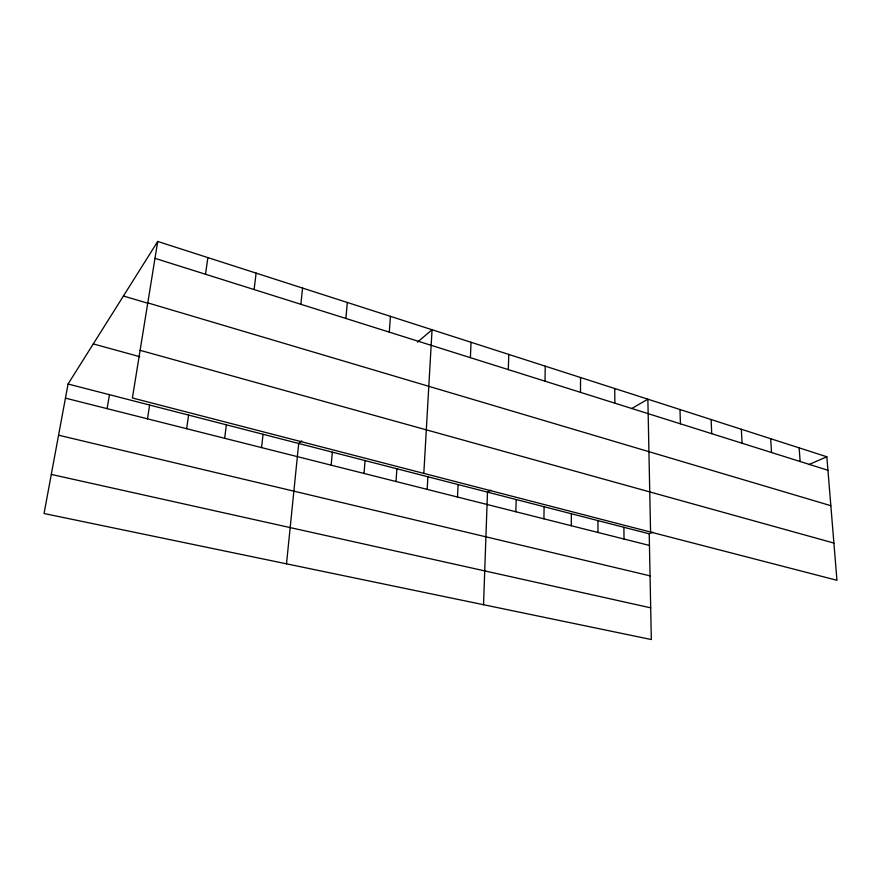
<?xml version="1.0" encoding="UTF-8"?>
<svg xmlns="http://www.w3.org/2000/svg" width="881" height="881" viewBox="0 0 881 881"><rect width="100%" height="100%" fill="white"/><g stroke="black" fill="none" stroke-linecap="round" stroke-linejoin="round"><path stroke-width="1.32" d="M580.491 392.353L580.546 377.52M571.284 525.726L571.362 513.744M544.998 381.176L545.24 366.166M543.918 518.821L544.106 506.718M515.848 511.74L516.156 499.516M508.315 369.624L508.755 354.426M483.537 604.718L487.49 492.127L490.926 490.144M470.388 357.675L471.049 342.291M457.514 497.027L458.076 484.55M427.186 489.384L427.88 476.764M423.816 473.383L432.053 329.736L417.55 342.103M396.032 481.522L396.89 468.78M389.292 332.137L390.437 316.356M364.04 473.46L365.042 460.576M331.168 465.168L332.335 452.14M345.892 318.47L347.312 302.469M286.501 563.829L298.703 443.473L301.754 440.874M300.85 304.286L302.568 288.076M261.547 447.603L263.067 434.289M254.091 289.552L256.118 273.132M224.655 438.298L226.373 424.829M205.504 274.255L207.872 257.604M186.651 428.717L188.578 415.083M147.49 418.827L149.627 405.051M157.721 241.46L132.403 397.981L836.95 580.282L826.841 456.776L157.721 241.46L68.057 384.017L44.05 513.513L651.323 639.54L649.22 533.82L652.799 532.267M107.108 408.641L109.475 394.699M631.644 408.586L647.865 399.192L650.563 532.058M808.846 464.584L826.841 456.776M51.296 474.419L650.696 607.835M58.575 435.203L650.057 575.855M65.447 398.135L649.451 545.449M68.057 384.017L649.22 533.82M93.287 343.909L139.815 356.717M140.112 350.33L833.9 543.07M147.788 302.877L830.838 505.683M123.417 296.005L148.173 303.35M154.99 258.342L827.942 470.278M799.155 447.878L800.146 461.523M770.677 438.705L771.536 452.515M741.339 429.267L742.077 443.242M711.121 419.543L711.716 433.683M679.978 409.522L680.429 423.827M623.891 527.29L624.023 539.029M614.74 388.532L614.861 403.179M597.946 520.605L597.979 532.465"/></g></svg>
